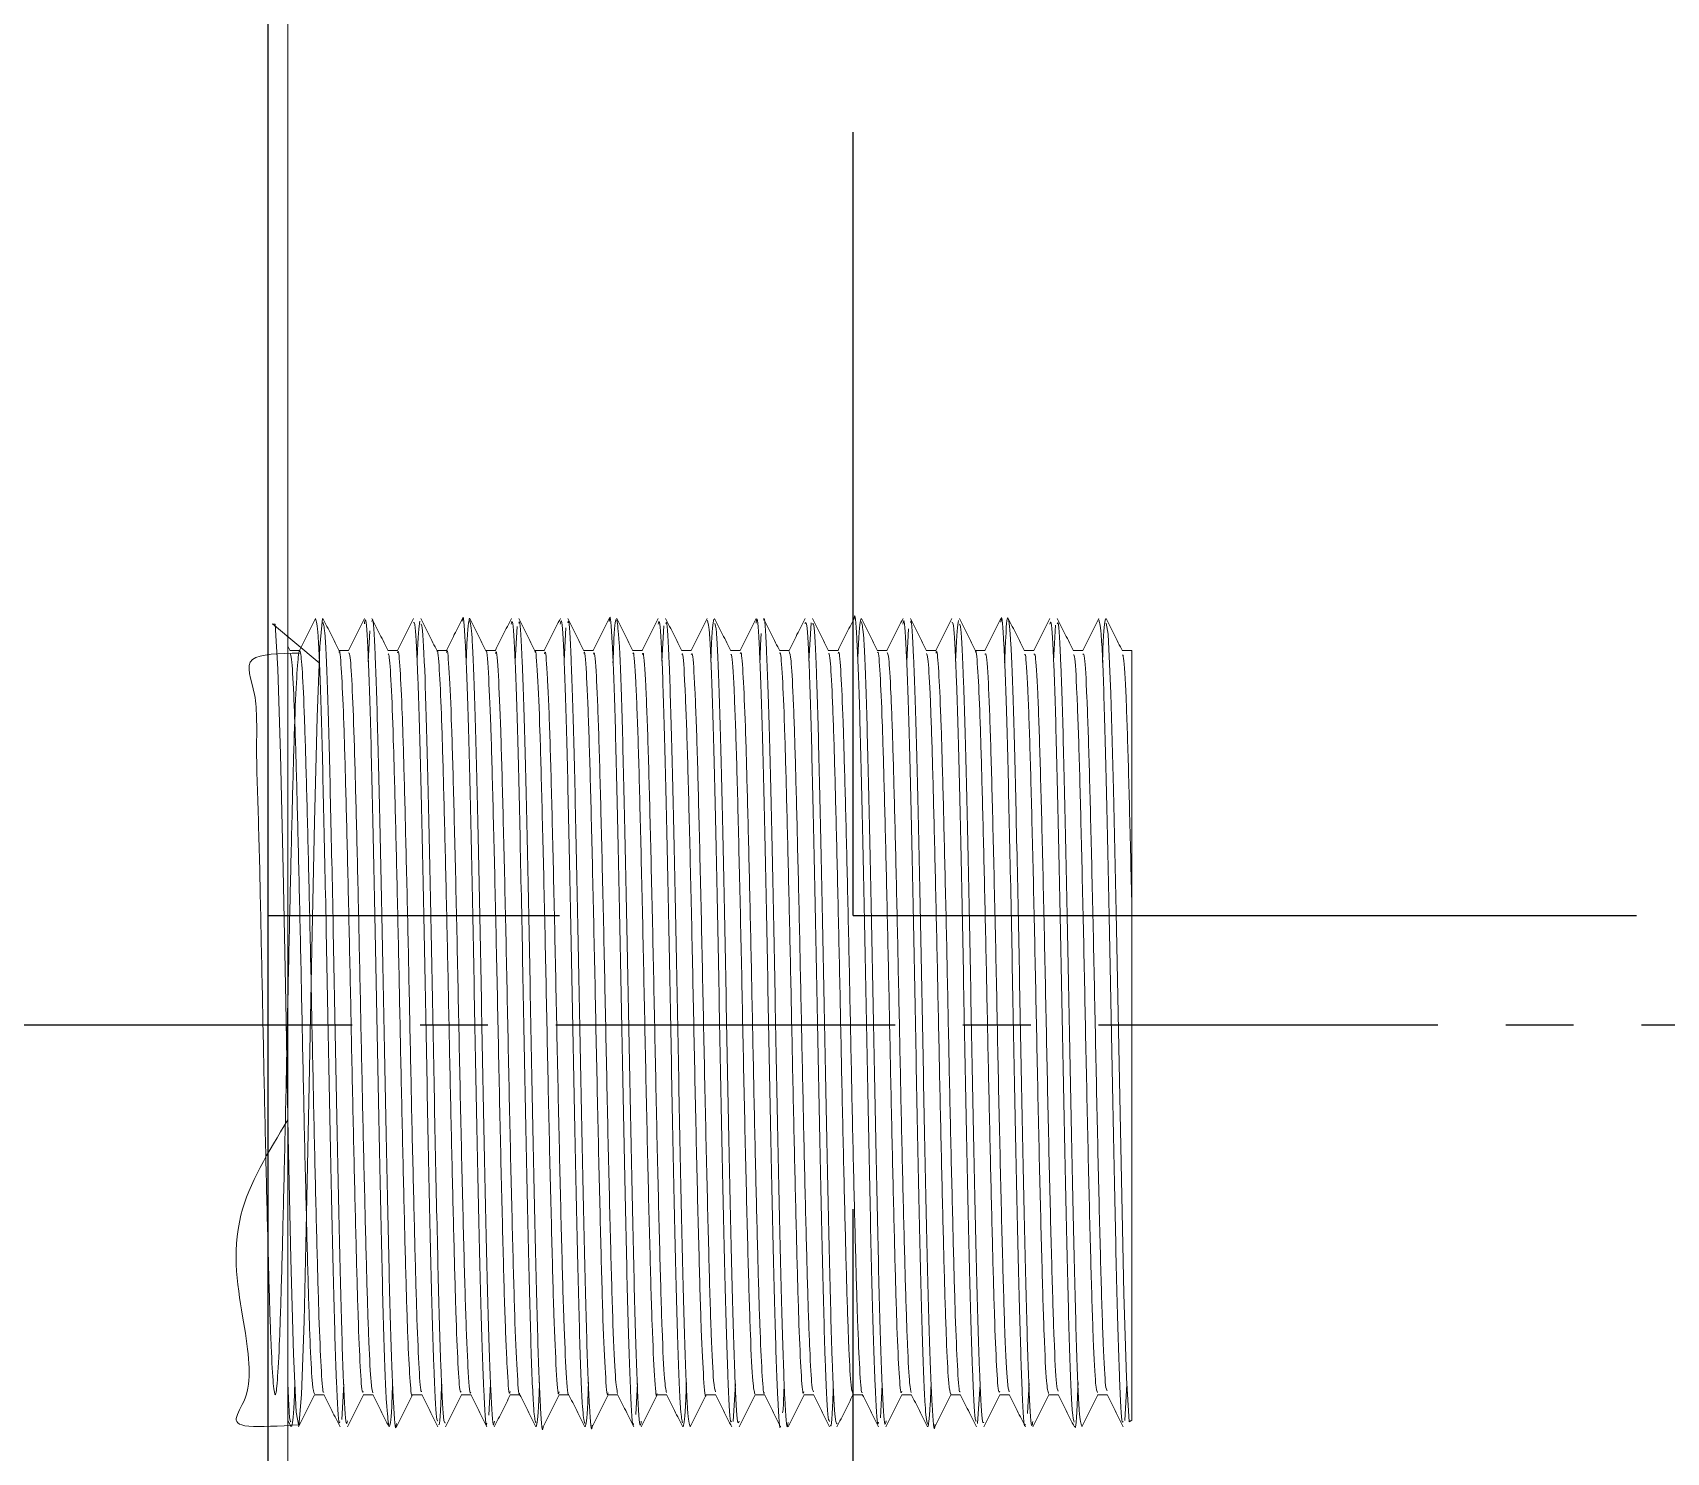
# Model space of a CAD drawing. Extents: x 1944 to 4044, y -46 to 2924.
# Drawn here: x 3686 to 3727.72, y 2323.44 to 2359.68 of the extents above; entities that cross this region are included whole.
import ezdxf

# ---------------------------------------------------------------- set-up
doc = ezdxf.new("R2010")
doc.units = 0
doc.header["$LTSCALE"] = 23.1
doc.linetypes.add('CENTER', pattern=[0.6, 0.375, -0.075, 0.075, -0.075])
doc.layers.get('0').update_dxf_attribs({"linetype": 'CONTINUOUS'})
doc.layers.add('CL', color=1, linetype='CENTER')
doc.layers.add('HT', color=3, linetype='CONTINUOUS')

# ---------------------------------------------------------------- blocks, each defined once
blk = doc.blocks.new('A$C1841107C')
at = {"color": 7, "linetype": 'Continuous', "lineweight": 15}
for p, q in [((338.5, 537.197), (338.5, 536.95)), ((338.5, 537.197), (345.047, 537.197)), ((357.225, 537.071), (358.159, 537.017)), ((357.5, 536.321), (357.5, 536.568)), ((338.5, 535.947), (338.5, 535.7)), ((338.774, 535.198), (337.852, 535.25)), ((357.5, 535.071), (357.5, 535.318)), ((338.5, 534.697), (338.5, 534.45)), ((357.204, 534.57), (357.977, 534.533)), ((357.5, 533.822), (357.5, 534.068)), ((338.5, 533.447), (338.5, 533.2)), ((357.235, 533.324), (358.233, 533.257)), ((357.5, 532.572), (357.5, 532.818)), ((338.5, 532.196), (338.5, 531.95)), ((338.775, 531.449), (337.951, 531.491)), ((357.5, 531.322), (357.5, 531.568)), ((338.5, 530.947), (338.5, 530.7)), ((357.238, 530.819), (358.089, 530.774)), ((357.5, 530.071), (357.5, 530.318)), ((338.5, 529.696), (338.5, 529.45)), ((338.772, 528.945), (337.793, 529.007)), ((357.5, 528.822), (357.5, 529.068)), ((338.5, 528.447), (338.5, 528.2)), ((357.5, 527.571), (357.5, 527.818)), ((338.5, 527.197), (338.5, 526.95)), ((357.224, 527.072), (358.18, 527.014)), ((357.5, 526.322), (357.5, 526.568)), ((338.5, 525.947), (338.5, 525.7)), ((338.77, 525.198), (337.875, 525.248)), ((357.5, 525.072), (357.5, 525.318)), ((338.5, 524.697), (338.5, 524.45)), ((357.212, 524.57), (358.007, 524.531)), ((357.5, 523.822), (357.5, 524.068)), ((338.5, 523.446), (338.5, 523.2)), ((338.766, 522.699), (337.925, 522.743)), ((357.5, 522.572), (357.5, 522.818)), ((338.5, 522.196), (338.5, 521.95)), ((338.767, 521.449), (337.889, 521.497)), ((357.5, 521.322), (357.5, 521.568)), ((338.5, 520.946), (338.5, 520.7)), ((357.217, 520.819), (358.024, 520.779)), ((357.5, 520.072), (357.5, 520.318)), ((338.5, 519.696), (338.5, 519.45)), ((357.5, 518.822), (357.5, 519.068)), ((338.5, 518.446), (338.5, 518.2)), ((338.789, 517.699), (337.996, 517.737)), ((357.5, 517.572), (357.5, 517.818)), ((338.5, 517.197), (338.5, 516.95)), ((357.229, 517.07), (358.128, 517.02)), ((357.5, 516.321), (357.5, 516.568)), ((363.5, 515.647), (5, 515.647)), ((338.508, 515.704), (338.392, 515.647)), ((338.5, 515.946), (338.5, 515.7)), ((358.157, 515.647), (358.319, 515.728))]:
    blk.add_line(p, q, dxfattribs=at)
at = {"color": 7, "linetype": 'Continuous', "lineweight": 15, "flags": 128}
for points in [[(337.803, 536.544), (338.086, 536.592), (339.595, 536.66), (342.052, 536.726), (345.18, 536.794), (348.626, 536.86), (352.001, 536.928), (354.926, 536.995), (357.068, 537.062), (358.188, 537.13), (358.149, 537.197), (358.149, 537.197)], [(338.813, 516.446), (337.823, 515.254), (337.828, 515.319), (338.98, 515.388), (341.15, 515.454), (344.092, 515.521), (347.475, 515.589), (350.917, 515.655), (354.03, 515.723), (356.463, 515.789), (357.941, 515.858), (358.299, 515.924), (357.494, 515.991), (355.619, 516.059), (352.885, 516.125), (349.599, 516.193), (346.133, 516.259), (342.878, 516.327), (340.2, 516.393), (338.402, 516.461), (337.687, 516.529), (337.687, 516.529)]]:
    blk.add_lwpolyline(points, dxfattribs=at)
at = {"color": 7, "linetype": 'Continuous', "lineweight": 15}
for points, knots in [([(338.508, 536.954), (338.37, 536.885), (338.094, 536.747), (337.819, 536.61), (337.681, 536.541)], [0, 0, 0, 0, 0.4999873, 1, 1, 1, 1]), ([(358.178, 536.975), (358.198, 536.967), (358.274, 536.937), (357.196, 536.882), (355.074, 536.817), (352.078, 536.749), (348.642, 536.681), (345.13, 536.616), (341.937, 536.545), (339.452, 536.482), (337.866, 536.413), (337.765, 536.371), (337.716, 536.35)], [0, 0, 0, 0, 0.039064, 0.14648, 0.253902, 0.361319, 0.468739, 0.576157, 0.683575, 0.790996, 0.898412, 1, 1, 1, 1]), ([(338.61, 536.955), (338.617, 536.965), (338.635, 536.995), (339.599, 537.049), (341.337, 537.107), (343.292, 537.156), (344.612, 537.187), (345.047, 537.197)], [0, 0, 0, 0, 0.136871, 0.386652, 0.632209, 0.879072, 1, 1, 1, 1]), ([(358.149, 537.197), (358.065, 537.197), (357.88, 537.197), (356.225, 537.197), (353.697, 537.197), (350.549, 537.197), (347.53, 537.197), (345.762, 537.197), (345.047, 537.197)], [0, 0, 0, 0, 0.152225, 0.336845, 0.520536, 0.701225, 0.879183, 1, 1, 1, 1]), ([(357.492, 536.564), (357.63, 536.633), (357.905, 536.771), (358.181, 536.909), (358.319, 536.978)], [0, 0, 0, 0, 0.499987, 1, 1, 1, 1]), ([(338.807, 536.445), (338.688, 536.45), (337.926, 536.476), (337.8, 536.503), (337.695, 536.525)], [0, 0, 0, 0, 0.155954, 1, 1, 1, 1]), ([(338.588, 535.947), (338.592, 535.96), (338.602, 535.993), (339.594, 536.049), (341.337, 536.107), (343.706, 536.166), (346.447, 536.229), (349.336, 536.285), (352.098, 536.347), (354.503, 536.407), (356.295, 536.464), (357.328, 536.52), (357.377, 536.551), (357.396, 536.564)], [0, 0, 0, 0, 0.066593, 0.164434, 0.260621, 0.357319, 0.455027, 0.550591, 0.648197, 0.745122, 0.841105, 0.938972, 1, 1, 1, 1]), ([(337.681, 536.353), (337.819, 536.284), (338.092, 536.147), (338.365, 536.01), (338.5, 535.943)], [0, 0, 0, 0, 0.5047252, 1, 1, 1, 1]), ([(338.612, 535.705), (338.609, 535.714), (338.6, 535.742), (339.499, 535.794), (341.179, 535.853), (343.513, 535.912), (346.232, 535.974), (349.119, 536.031), (351.9, 536.092), (354.338, 536.153), (356.19, 536.21), (357.329, 536.269), (357.409, 536.305), (357.445, 536.321)], [0, 0, 0, 0, 0.0462293, 0.1440343, 0.2404779, 0.3369393, 0.43474, 0.5303589, 0.627851, 0.7249944, 0.8208281, 0.9187102, 1, 1, 1, 1]), ([(358.319, 535.916), (358.181, 535.985), (357.908, 536.121), (357.635, 536.258), (357.5, 536.325)], [0, 0, 0, 0, 0.504751, 1, 1, 1, 1]), ([(338.508, 535.704), (338.37, 535.635), (338.094, 535.497), (337.819, 535.36), (337.681, 535.291)], [0, 0, 0, 0, 0.499987, 1, 1, 1, 1]), ([(358.202, 535.724), (358.151, 535.708), (358.033, 535.67), (356.503, 535.606), (354.014, 535.543), (350.809, 535.472), (347.296, 535.408), (343.863, 535.339), (340.884, 535.271), (338.76, 535.206), (337.664, 535.146), (337.786, 535.112), (337.83, 535.1)], [0, 0, 0, 0, 0.079629, 0.187052, 0.294479, 0.4019, 0.509328, 0.61675, 0.724175, 0.831599, 0.939022, 1, 1, 1, 1]), ([(337.818, 535.293), (337.797, 535.301), (337.715, 535.33), (338.775, 535.385), (340.877, 535.45), (343.861, 535.518), (347.292, 535.586), (350.806, 535.651), (354.009, 535.722), (356.51, 535.785), (358.123, 535.854), (358.237, 535.897), (358.294, 535.918)], [0, 0, 0, 0, 0.037058, 0.144472, 0.251895, 0.359307, 0.466727, 0.574143, 0.681559, 0.788979, 0.896393, 1, 1, 1, 1]), ([(357.19, 535.823), (357.316, 535.818), (358.07, 535.791), (358.446, 535.763), (358.302, 535.741), (358.298, 535.74)], [0, 0, 0, 0, 0.164336, 0.98067, 1, 1, 1, 1]), ([(357.492, 535.314), (357.63, 535.383), (357.905, 535.521), (358.181, 535.659), (358.319, 535.728)], [0, 0, 0, 0, 0.499987, 1, 1, 1, 1]), ([(338.598, 534.697), (338.59, 534.708), (338.57, 534.74), (339.493, 534.794), (341.181, 534.853), (343.512, 534.912), (346.232, 534.974), (349.119, 535.031), (351.9, 535.092), (354.34, 535.153), (356.185, 535.21), (357.29, 535.267), (357.373, 535.3), (357.407, 535.314)], [0, 0, 0, 0, 0.0592534, 0.1570387, 0.2534628, 0.3499048, 0.4476857, 0.5432853, 0.6407577, 0.7378815, 0.8336959, 0.9315582, 1, 1, 1, 1]), ([(337.681, 535.103), (337.819, 535.034), (338.092, 534.897), (338.365, 534.76), (338.5, 534.693)], [0, 0, 0, 0, 0.504713, 1, 1, 1, 1]), ([(338.608, 534.454), (338.599, 534.462), (338.566, 534.489), (339.403, 534.54), (341.026, 534.599), (343.322, 534.657), (346.017, 534.72), (348.902, 534.776), (351.7, 534.837), (354.172, 534.899), (356.075, 534.955), (357.292, 535.016), (357.412, 535.054), (357.469, 535.071)], [0, 0, 0, 0, 0.0389399, 0.1366697, 0.2333667, 0.3295838, 0.427438, 0.523138, 0.6204786, 0.7178023, 0.8135127, 0.9113708, 1, 1, 1, 1]), ([(358.319, 534.666), (358.181, 534.735), (357.908, 534.871), (357.635, 535.008), (357.5, 535.075)], [0, 0, 0, 0, 0.504703, 1, 1, 1, 1]), ([(358.25, 534.475), (358.266, 534.473), (358.404, 534.448), (357.549, 534.399), (355.691, 534.332), (352.851, 534.266), (349.495, 534.196), (345.96, 534.133), (342.665, 534.062), (339.944, 533.998), (338.233, 533.929), (337.511, 533.88), (337.739, 533.854), (337.776, 533.849)], [0, 0, 0, 0, 0.013287, 0.120654, 0.228025, 0.335394, 0.442762, 0.550134, 0.6575, 0.764873, 0.87224, 0.979611, 1, 1, 1, 1]), ([(338.816, 533.947), (338.585, 533.956), (337.774, 533.988), (337.525, 534.041), (338.156, 534.108), (339.962, 534.177), (342.657, 534.241), (345.958, 534.312), (349.491, 534.375), (352.85, 534.445), (355.682, 534.51), (357.57, 534.578), (358.431, 534.632), (358.232, 534.661), (358.181, 534.669)], [0, 0, 0, 0, 0.03719, 0.130257, 0.223313, 0.316377, 0.409438, 0.502499, 0.595563, 0.688622, 0.781688, 0.874745, 0.967809, 1, 1, 1, 1]), ([(338.507, 534.454), (338.37, 534.385), (338.094, 534.247), (337.819, 534.11), (337.681, 534.041)], [0, 0, 0, 0, 0.499987, 1, 1, 1, 1]), ([(357.492, 534.064), (357.63, 534.133), (357.905, 534.271), (358.181, 534.409), (358.319, 534.478)], [0, 0, 0, 0, 0.499987, 1, 1, 1, 1]), ([(338.603, 533.447), (338.587, 533.457), (338.54, 533.487), (339.396, 533.54), (341.027, 533.599), (343.321, 533.657), (346.017, 533.72), (348.902, 533.776), (351.7, 533.837), (354.173, 533.899), (356.071, 533.955), (357.251, 534.014), (357.37, 534.048), (357.423, 534.064)], [0, 0, 0, 0, 0.051925, 0.149627, 0.246297, 0.342487, 0.440314, 0.535987, 0.6333, 0.730596, 0.826279, 0.92411, 1, 1, 1, 1]), ([(337.681, 533.853), (337.819, 533.784), (338.092, 533.647), (338.365, 533.51), (338.5, 533.443)], [0, 0, 0, 0, 0.504756, 1, 1, 1, 1]), ([(338.542, 533.204), (338.535, 533.206), (338.467, 533.226), (338.979, 533.264), (340.095, 533.319), (341.836, 533.369), (343.995, 533.423), (346.443, 533.478), (349, 533.528), (351.488, 533.583), (353.724, 533.638), (355.565, 533.688), (356.838, 533.742), (357.483, 533.788), (357.434, 533.813), (357.418, 533.822)], [0, 0, 0, 0, 0.0101493, 0.0964602, 0.183379, 0.2683272, 0.3547566, 0.4416154, 0.5265164, 0.6130545, 0.699843, 0.7847165, 0.8713531, 0.9580613, 1, 1, 1, 1]), ([(358.319, 533.416), (358.181, 533.485), (357.908, 533.621), (357.635, 533.758), (357.5, 533.825)], [0, 0, 0, 0, 0.504718, 1, 1, 1, 1]), ([(338.507, 533.204), (338.37, 533.135), (338.094, 532.997), (337.819, 532.86), (337.681, 532.791)], [0, 0, 0, 0, 0.499987, 1, 1, 1, 1]), ([(358.167, 533.225), (358.173, 533.214), (358.192, 533.181), (356.962, 533.122), (354.7, 533.058), (351.623, 532.989), (348.152, 532.922), (344.663, 532.856), (341.542, 532.786), (339.183, 532.723), (337.786, 532.657), (337.78, 532.618), (337.777, 532.6)], [0, 0, 0, 0, 0.053772, 0.161201, 0.268636, 0.376065, 0.483498, 0.590928, 0.698359, 0.805791, 0.91322, 1, 1, 1, 1]), ([(337.828, 532.794), (337.837, 532.806), (337.861, 532.841), (339.192, 532.902), (341.536, 532.965), (344.66, 533.035), (348.148, 533.101), (351.62, 533.168), (354.694, 533.237), (356.973, 533.301), (358.259, 533.365), (358.215, 533.402), (358.196, 533.418)], [0, 0, 0, 0, 0.062855, 0.170285, 0.27772, 0.385148, 0.492586, 0.600012, 0.707446, 0.814878, 0.922308, 1, 1, 1, 1]), ([(357.492, 532.814), (357.63, 532.883), (357.905, 533.021), (358.181, 533.159), (358.319, 533.228)], [0, 0, 0, 0, 0.499987, 1, 1, 1, 1]), ([(338.779, 532.694), (338.739, 532.696), (338.028, 532.719), (337.876, 532.744), (337.733, 532.766)], [0, 0, 0, 0, 0.0567153, 1, 1, 1, 1]), ([(338.565, 532.196), (338.546, 532.201), (338.455, 532.223), (338.969, 532.264), (340.098, 532.319), (341.835, 532.369), (343.995, 532.423), (346.443, 532.478), (349, 532.528), (351.488, 532.583), (353.724, 532.638), (355.567, 532.688), (356.831, 532.742), (357.462, 532.785), (357.427, 532.808), (357.418, 532.814)], [0, 0, 0, 0, 0.023252, 0.109559, 0.196473, 0.281417, 0.367842, 0.454696, 0.539593, 0.626126, 0.71291, 0.797779, 0.884411, 0.971115, 1, 1, 1, 1]), ([(337.681, 532.603), (337.819, 532.534), (338.092, 532.397), (338.365, 532.26), (338.5, 532.193)], [0, 0, 0, 0, 0.504735, 1, 1, 1, 1]), ([(338.58, 531.955), (338.602, 531.966), (338.657, 531.994), (339.509, 532.044), (340.974, 532.097), (342.958, 532.148), (345.294, 532.203), (347.823, 532.256), (350.365, 532.307), (352.738, 532.363), (354.778, 532.415), (356.327, 532.467), (357.323, 532.521), (357.432, 532.555), (357.486, 532.572)], [0, 0, 0, 0, 0.056829, 0.143825, 0.229751, 0.315, 0.402019, 0.487791, 0.573178, 0.660209, 0.745818, 0.831361, 0.918394, 1, 1, 1, 1]), ([(358.319, 532.166), (358.181, 532.235), (357.908, 532.371), (357.635, 532.508), (357.5, 532.575)], [0, 0, 0, 0, 0.504726, 1, 1, 1, 1]), ([(338.507, 531.954), (338.37, 531.885), (338.094, 531.747), (337.819, 531.61), (337.681, 531.541)], [0, 0, 0, 0, 0.499987, 1, 1, 1, 1]), ([(358.252, 531.975), (358.15, 531.955), (357.933, 531.914), (356.213, 531.847), (353.604, 531.783), (350.334, 531.712), (346.808, 531.649), (343.418, 531.579), (340.528, 531.513), (338.548, 531.446), (337.603, 531.39), (337.777, 531.359), (337.83, 531.35)], [0, 0, 0, 0, 0.094516, 0.20192, 0.309325, 0.416727, 0.524135, 0.631534, 0.738942, 0.846344, 0.953748, 1, 1, 1, 1]), ([(337.782, 531.543), (337.761, 531.548), (337.639, 531.574), (338.567, 531.625), (340.52, 531.692), (343.417, 531.758), (346.803, 531.828), (350.334, 531.891), (353.591, 531.962), (356.249, 532.025), (357.859, 532.095), (358.517, 532.142), (358.282, 532.166), (358.259, 532.168)], [0, 0, 0, 0, 0.022343, 0.129726, 0.237119, 0.344502, 0.451889, 0.559276, 0.666661, 0.774052, 0.881435, 0.988828, 1, 1, 1, 1]), ([(357.181, 532.072), (357.378, 532.064), (358.183, 532.034), (358.262, 532.005), (358.321, 531.983)], [0, 0, 0, 0, 0.244997, 1, 1, 1, 1]), ([(357.492, 531.564), (357.63, 531.633), (357.905, 531.771), (358.181, 531.909), (358.319, 531.978)], [0, 0, 0, 0, 0.499987, 1, 1, 1, 1]), ([(338.549, 530.947), (338.572, 530.961), (338.624, 530.992), (339.505, 531.044), (340.975, 531.097), (342.958, 531.148), (345.294, 531.203), (347.823, 531.256), (350.365, 531.307), (352.738, 531.363), (354.779, 531.415), (356.323, 531.467), (357.285, 531.519), (357.393, 531.55), (357.441, 531.564)], [0, 0, 0, 0, 0.069677, 0.15666, 0.242574, 0.327812, 0.414818, 0.500579, 0.585954, 0.672972, 0.75857, 0.844101, 0.931122, 1, 1, 1, 1]), ([(337.681, 531.353), (337.819, 531.284), (338.092, 531.147), (338.365, 531.01), (338.5, 530.943)], [0, 0, 0, 0, 0.504726, 1, 1, 1, 1]), ([(338.56, 530.704), (338.551, 530.708), (338.492, 530.728), (339.045, 530.768), (340.217, 530.823), (341.996, 530.873), (344.184, 530.928), (346.648, 530.983), (349.205, 531.033), (351.68, 531.087), (353.889, 531.142), (355.692, 531.192), (356.913, 531.247), (357.506, 531.291), (357.439, 531.315), (357.42, 531.322)], [0, 0, 0, 0, 0.017032, 0.103505, 0.190335, 0.275222, 0.361799, 0.448556, 0.533423, 0.620095, 0.706767, 0.791634, 0.87839, 0.964968, 1, 1, 1, 1]), ([(358.319, 530.916), (358.181, 530.985), (357.908, 531.121), (357.635, 531.258), (357.5, 531.325)], [0, 0, 0, 0, 0.504726, 1, 1, 1, 1]), ([(358.201, 530.725), (358.223, 530.719), (358.332, 530.692), (357.355, 530.639), (355.343, 530.573), (352.412, 530.506), (349.008, 530.437), (345.482, 530.374), (342.25, 530.302), (339.632, 530.239), (338.087, 530.169), (337.465, 530.125), (337.702, 530.101), (337.713, 530.1)], [0, 0, 0, 0, 0.028044, 0.135439, 0.242842, 0.350238, 0.457638, 0.565037, 0.672434, 0.779836, 0.887231, 0.994634, 1, 1, 1, 1]), ([(338.507, 530.704), (338.37, 530.635), (338.094, 530.497), (337.819, 530.36), (337.681, 530.291)], [0, 0, 0, 0, 0.4999874, 1, 1, 1, 1]), ([(337.77, 530.294), (337.85, 530.312), (338.027, 530.352), (339.673, 530.418), (342.236, 530.481), (345.482, 530.552), (349.004, 530.616), (352.411, 530.685), (355.336, 530.752), (357.372, 530.818), (358.374, 530.876), (358.218, 530.908), (358.167, 530.919)], [0, 0, 0, 0, 0.088746, 0.196159, 0.303574, 0.410985, 0.518403, 0.625812, 0.733231, 0.840641, 0.948054, 1, 1, 1, 1]), ([(357.492, 530.314), (357.63, 530.383), (357.905, 530.521), (358.181, 530.659), (358.319, 530.728)], [0, 0, 0, 0, 0.499987, 1, 1, 1, 1]), ([(338.817, 530.196), (338.645, 530.202), (337.853, 530.231), (337.756, 530.26), (337.681, 530.282)], [0, 0, 0, 0, 0.216956, 1, 1, 1, 1]), ([(338.575, 529.696), (338.555, 529.702), (338.477, 529.726), (339.036, 529.768), (340.219, 529.823), (341.995, 529.873), (344.184, 529.928), (346.648, 529.983), (349.205, 530.033), (351.68, 530.087), (353.888, 530.142), (355.694, 530.192), (356.905, 530.247), (357.489, 530.288), (357.439, 530.309), (357.429, 530.314)], [0, 0, 0, 0, 0.0301134, 0.1165834, 0.2034113, 0.2882949, 0.3748696, 0.4616231, 0.5464871, 0.6331563, 0.7198254, 0.8046894, 0.891443, 0.9780176, 1, 1, 1, 1]), ([(337.681, 530.103), (337.819, 530.034), (338.092, 529.897), (338.365, 529.76), (338.5, 529.693)], [0, 0, 0, 0, 0.504719, 1, 1, 1, 1]), ([(338.57, 529.455), (338.606, 529.467), (338.691, 529.497), (339.605, 529.548), (341.117, 529.601), (343.135, 529.652), (345.492, 529.708), (348.029, 529.76), (350.564, 529.812), (352.916, 529.867), (354.923, 529.919), (356.426, 529.971), (357.354, 530.024), (357.429, 530.057), (357.464, 530.071)], [0, 0, 0, 0, 0.063821, 0.150841, 0.236545, 0.321987, 0.409016, 0.494554, 0.580159, 0.667186, 0.752568, 0.838336, 0.92535, 1, 1, 1, 1]), ([(358.319, 529.666), (358.181, 529.735), (357.908, 529.871), (357.635, 530.008), (357.5, 530.075)], [0, 0, 0, 0, 0.5047418, 1, 1, 1, 1]), ([(338.508, 529.454), (338.37, 529.385), (338.094, 529.247), (337.819, 529.11), (337.681, 529.041)], [0, 0, 0, 0, 0.499987, 1, 1, 1, 1]), ([(358.178, 529.474), (358.157, 529.461), (358.103, 529.425), (356.707, 529.363), (354.313, 529.3), (351.16, 529.229), (347.662, 529.164), (344.202, 529.096), (341.16, 529.028), (338.933, 528.964), (337.714, 528.901), (337.786, 528.864), (337.815, 528.85)], [0, 0, 0, 0, 0.068574, 0.176004, 0.283438, 0.390866, 0.498301, 0.60573, 0.713163, 0.820594, 0.928024, 1, 1, 1, 1]), ([(337.831, 529.043), (337.818, 529.053), (337.775, 529.084), (338.945, 529.143), (341.154, 529.206), (344.2, 529.275), (347.658, 529.343), (351.157, 529.408), (354.307, 529.478), (356.715, 529.541), (358.183, 529.609), (358.225, 529.649), (358.244, 529.668)], [0, 0, 0, 0, 0.04808, 0.155505, 0.262938, 0.370361, 0.477794, 0.585219, 0.692646, 0.800076, 0.907501, 1, 1, 1, 1]), ([(357.208, 529.573), (357.278, 529.571), (358.003, 529.546), (358.383, 529.52), (358.28, 529.497), (358.278, 529.497)], [0, 0, 0, 0, 0.095963, 0.981089, 1, 1, 1, 1]), ([(357.492, 529.064), (357.63, 529.133), (357.905, 529.271), (358.181, 529.409), (358.319, 529.478)], [0, 0, 0, 0, 0.4999874, 1, 1, 1, 1]), ([(338.53, 528.447), (338.57, 528.462), (338.654, 528.495), (339.602, 528.548), (341.118, 528.601), (343.134, 528.652), (345.492, 528.708), (348.029, 528.76), (350.564, 528.812), (352.916, 528.867), (354.924, 528.919), (356.422, 528.971), (357.319, 529.022), (357.395, 529.051), (357.427, 529.064)], [0, 0, 0, 0, 0.0766344, 0.1636515, 0.2493532, 0.3347926, 0.4218181, 0.5073536, 0.5929563, 0.6799797, 0.765359, 0.8511246, 0.9381356, 1, 1, 1, 1]), ([(337.681, 528.853), (337.819, 528.784), (338.092, 528.647), (338.365, 528.51), (338.5, 528.443)], [0, 0, 0, 0, 0.504699, 1, 1, 1, 1]), ([(338.574, 528.204), (338.564, 528.209), (338.519, 528.231), (339.115, 528.273), (340.341, 528.328), (342.158, 528.378), (344.374, 528.432), (346.853, 528.487), (349.41, 528.537), (351.87, 528.592), (354.05, 528.646), (355.816, 528.696), (356.983, 528.751), (357.529, 528.793), (357.447, 528.816), (357.427, 528.822)], [0, 0, 0, 0, 0.02399, 0.1106, 0.197318, 0.282176, 0.368877, 0.455506, 0.540372, 0.627153, 0.713684, 0.798578, 0.885429, 0.971851, 1, 1, 1, 1]), ([(358.319, 528.416), (358.181, 528.485), (357.908, 528.621), (357.635, 528.758), (357.5, 528.825)], [0, 0, 0, 0, 0.504757, 1, 1, 1, 1]), ([(337.724, 527.793), (337.714, 527.795), (337.569, 527.818), (338.383, 527.865), (340.179, 527.933), (342.982, 527.998), (346.317, 528.069), (349.853, 528.132), (353.171, 528.203), (355.931, 528.267), (357.703, 528.335), (358.47, 528.386), (358.249, 528.413), (358.206, 528.419)], [0, 0, 0, 0, 0.007559, 0.114922, 0.222294, 0.329659, 0.437026, 0.544396, 0.651761, 0.759134, 0.866496, 0.973868, 1, 1, 1, 1]), ([(358.302, 528.225), (358.305, 528.225), (358.456, 528.202), (357.676, 528.156), (355.941, 528.088), (353.172, 528.024), (349.857, 527.953), (346.321, 527.89), (342.983, 527.819), (340.188, 527.755), (338.359, 527.686), (337.548, 527.634), (337.759, 527.606), (337.807, 527.599)], [0, 0, 0, 0, 0.002111, 0.109487, 0.216867, 0.324245, 0.431622, 0.539004, 0.646379, 0.753762, 0.861138, 0.968518, 1, 1, 1, 1]), ([(338.507, 528.204), (338.37, 528.135), (338.094, 527.997), (337.819, 527.86), (337.681, 527.791)], [0, 0, 0, 0, 0.4999874, 1, 1, 1, 1]), ([(357.188, 528.321), (357.478, 528.31), (357.883, 528.296), (357.94, 528.282), (357.957, 528.278)], [0, 0, 0, 0, 0.713339, 1, 1, 1, 1]), ([(357.492, 527.814), (357.63, 527.883), (357.905, 528.021), (358.181, 528.159), (358.319, 528.228)], [0, 0, 0, 0, 0.499987, 1, 1, 1, 1]), ([(338.805, 527.698), (338.47, 527.709), (338.13, 527.721), (338.07, 527.732), (338.069, 527.732)], [0, 0, 0, 0, 0.983836, 1, 1, 1, 1]), ([(338.581, 527.197), (338.562, 527.204), (338.5, 527.228), (339.108, 527.273), (340.343, 527.328), (342.157, 527.378), (344.374, 527.432), (346.853, 527.487), (349.41, 527.537), (351.87, 527.592), (354.05, 527.646), (355.818, 527.696), (356.974, 527.751), (357.514, 527.791), (357.453, 527.811), (357.444, 527.814)], [0, 0, 0, 0, 0.0370045, 0.1236242, 0.2103512, 0.2952187, 0.3819288, 0.4685674, 0.5534428, 0.6402333, 0.7267732, 0.8116761, 0.8985369, 0.9849683, 1, 1, 1, 1]), ([(337.681, 527.603), (337.819, 527.534), (338.092, 527.397), (338.365, 527.26), (338.5, 527.193)], [0, 0, 0, 0, 0.504743, 1, 1, 1, 1]), ([(338.607, 526.954), (338.598, 526.962), (338.563, 526.989), (339.394, 527.039), (341.01, 527.099), (343.302, 527.156), (345.995, 527.219), (348.879, 527.276), (351.68, 527.337), (354.154, 527.398), (356.063, 527.455), (357.288, 527.516), (357.413, 527.554), (357.472, 527.571)], [0, 0, 0, 0, 0.038185, 0.135908, 0.232631, 0.328827, 0.426686, 0.522398, 0.619724, 0.717066, 0.812768, 0.910624, 1, 1, 1, 1]), ([(358.319, 527.166), (358.181, 527.235), (357.908, 527.371), (357.635, 527.508), (357.5, 527.575)], [0, 0, 0, 0, 0.504711, 1, 1, 1, 1]), ([(338.507, 526.954), (338.37, 526.885), (338.094, 526.747), (337.819, 526.61), (337.681, 526.541)], [0, 0, 0, 0, 0.499987, 1, 1, 1, 1]), ([(358.173, 526.975), (358.191, 526.966), (358.254, 526.936), (357.139, 526.879), (354.981, 526.815), (351.964, 526.746), (348.519, 526.678), (345.012, 526.614), (341.836, 526.543), (339.382, 526.48), (337.845, 526.411), (337.769, 526.37), (337.733, 526.35)], [0, 0, 0, 0, 0.042779, 0.150199, 0.257626, 0.365047, 0.472472, 0.579894, 0.687317, 0.794743, 0.902163, 1, 1, 1, 1]), ([(337.812, 526.544), (337.846, 526.559), (337.93, 526.595), (339.39, 526.659), (341.83, 526.722), (345.009, 526.793), (348.515, 526.857), (351.962, 526.925), (354.974, 526.994), (357.151, 527.058), (358.311, 527.12), (358.213, 527.155), (358.176, 527.168)], [0, 0, 0, 0, 0.073911, 0.181338, 0.288769, 0.396194, 0.503628, 0.611051, 0.718483, 0.82591, 0.933337, 1, 1, 1, 1]), ([(357.492, 526.564), (357.63, 526.633), (357.905, 526.771), (358.181, 526.909), (358.319, 526.978)], [0, 0, 0, 0, 0.499987, 1, 1, 1, 1]), ([(338.802, 526.445), (338.702, 526.449), (337.951, 526.474), (337.818, 526.501), (337.702, 526.523)], [0, 0, 0, 0, 0.133012, 1, 1, 1, 1]), ([(338.603, 525.947), (338.586, 525.957), (338.537, 525.986), (339.387, 526.039), (341.012, 526.099), (343.302, 526.156), (345.995, 526.219), (348.879, 526.276), (351.679, 526.337), (354.155, 526.398), (356.059, 526.455), (357.247, 526.513), (357.37, 526.548), (357.424, 526.564)], [0, 0, 0, 0, 0.051183, 0.1488795, 0.2455771, 0.3417477, 0.4395817, 0.5352685, 0.6325681, 0.7298847, 0.825561, 0.9233911, 1, 1, 1, 1]), ([(337.681, 526.353), (337.819, 526.284), (338.092, 526.147), (338.365, 526.01), (338.5, 525.943)], [0, 0, 0, 0, 0.504726, 1, 1, 1, 1]), ([(338.599, 525.704), (338.585, 525.711), (338.531, 525.736), (339.304, 525.784), (340.86, 525.844), (343.114, 525.902), (345.782, 525.965), (348.661, 526.022), (351.48, 526.082), (353.976, 526.144), (355.97, 526.2), (357.144, 526.263), (357.64, 526.302), (357.499, 526.322), (357.499, 526.322)], [0, 0, 0, 0, 0.030849, 0.128478, 0.225437, 0.321441, 0.419336, 0.515182, 0.612338, 0.709842, 0.805474, 0.903287, 0.999761, 1, 1, 1, 1]), ([(358.319, 525.916), (358.181, 525.985), (357.908, 526.121), (357.635, 526.258), (357.5, 526.325)], [0, 0, 0, 0, 0.504723, 1, 1, 1, 1]), ([(338.507, 525.704), (338.37, 525.635), (338.094, 525.497), (337.819, 525.36), (337.681, 525.291)], [0, 0, 0, 0, 0.499987, 1, 1, 1, 1]), ([(358.212, 525.724), (358.15, 525.707), (358.008, 525.669), (356.431, 525.603), (353.912, 525.54), (350.689, 525.469), (347.172, 525.405), (343.75, 525.336), (340.793, 525.269), (338.705, 525.204), (337.648, 525.144), (337.784, 525.111), (337.832, 525.1)], [0, 0, 0, 0, 0.083374, 0.190793, 0.298215, 0.405632, 0.513055, 0.620472, 0.727893, 0.835312, 0.942731, 1, 1, 1, 1]), ([(337.811, 525.293), (337.789, 525.3), (337.695, 525.328), (338.72, 525.383), (340.786, 525.448), (343.748, 525.515), (347.168, 525.584), (350.687, 525.648), (353.906, 525.719), (356.438, 525.782), (358.101, 525.853), (358.243, 525.896), (358.313, 525.918)], [0, 0, 0, 0, 0.033376, 0.140784, 0.248201, 0.355608, 0.463023, 0.570434, 0.677844, 0.78526, 0.892668, 1, 1, 1, 1]), ([(357.186, 525.822), (357.333, 525.817), (358.112, 525.789), (358.223, 525.762), (358.314, 525.739)], [0, 0, 0, 0, 0.188666, 1, 1, 1, 1]), ([(357.492, 525.314), (357.63, 525.383), (357.905, 525.521), (358.181, 525.659), (358.319, 525.728)], [0, 0, 0, 0, 0.499987, 1, 1, 1, 1]), ([(338.603, 524.697), (338.581, 524.705), (338.508, 524.733), (339.296, 524.784), (340.862, 524.844), (343.113, 524.902), (345.782, 524.965), (348.662, 525.022), (351.477, 525.082), (353.985, 525.144), (355.939, 525.2), (357.206, 525.26), (357.37, 525.297), (357.445, 525.314)], [0, 0, 0, 0, 0.043875, 0.141462, 0.23838, 0.334343, 0.432196, 0.528002, 0.625116, 0.722579, 0.81817, 0.915941, 1, 1, 1, 1]), ([(337.681, 525.103), (337.819, 525.034), (338.092, 524.897), (338.365, 524.76), (338.5, 524.693)], [0, 0, 0, 0, 0.5047232, 1, 1, 1, 1]), ([(338.585, 524.454), (338.571, 524.459), (338.5, 524.483), (339.218, 524.53), (340.714, 524.59), (342.928, 524.647), (345.57, 524.71), (348.443, 524.767), (351.275, 524.827), (353.804, 524.889), (355.842, 524.946), (357.086, 525.008), (357.618, 525.049), (357.48, 525.07), (357.47, 525.072)], [0, 0, 0, 0, 0.023542, 0.121051, 0.218222, 0.314072, 0.411975, 0.507994, 0.604955, 0.702597, 0.798196, 0.895941, 0.992674, 1, 1, 1, 1]), ([(358.319, 524.666), (358.181, 524.735), (357.908, 524.871), (357.635, 525.008), (357.5, 525.075)], [0, 0, 0, 0, 0.504726, 1, 1, 1, 1]), ([(358.236, 524.475), (358.254, 524.472), (358.386, 524.446), (357.502, 524.396), (355.605, 524.329), (352.741, 524.264), (349.372, 524.194), (345.839, 524.131), (342.559, 524.059), (339.863, 523.996), (338.194, 523.926), (337.499, 523.879), (337.731, 523.853), (337.762, 523.85)], [0, 0, 0, 0, 0.017011, 0.12439, 0.231773, 0.339153, 0.446534, 0.553917, 0.661296, 0.768681, 0.87606, 0.983443, 1, 1, 1, 1]), ([(338.507, 524.454), (338.37, 524.385), (338.094, 524.247), (337.819, 524.11), (337.681, 524.041)], [0, 0, 0, 0, 0.499987, 1, 1, 1, 1]), ([(337.723, 524.043), (337.847, 524.064), (338.104, 524.107), (339.896, 524.175), (342.547, 524.238), (345.838, 524.309), (349.368, 524.373), (352.74, 524.443), (355.596, 524.508), (357.522, 524.575), (358.417, 524.63), (358.228, 524.66), (358.176, 524.669)], [0, 0, 0, 0, 0.09993, 0.207326, 0.31472, 0.422113, 0.529511, 0.636901, 0.744301, 0.85169, 0.959087, 1, 1, 1, 1]), ([(357.492, 524.064), (357.63, 524.133), (357.905, 524.271), (358.181, 524.409), (358.319, 524.478)], [0, 0, 0, 0, 0.499987, 1, 1, 1, 1]), ([(338.818, 523.947), (338.598, 523.955), (337.783, 523.987), (337.723, 524.017), (337.68, 524.039)], [0, 0, 0, 0, 0.269401, 1, 1, 1, 1]), ([(338.598, 523.446), (338.573, 523.454), (338.481, 523.48), (339.21, 523.53), (340.716, 523.59), (342.927, 523.647), (345.57, 523.71), (348.443, 523.767), (351.273, 523.827), (353.811, 523.889), (355.816, 523.946), (357.163, 524.007), (357.371, 524.045), (357.471, 524.064)], [0, 0, 0, 0, 0.036591, 0.134042, 0.231156, 0.326949, 0.424795, 0.520757, 0.617661, 0.715244, 0.810788, 0.908474, 1, 1, 1, 1]), ([(337.681, 523.853), (337.819, 523.784), (338.092, 523.647), (338.365, 523.51), (338.5, 523.443)], [0, 0, 0, 0, 0.504707, 1, 1, 1, 1]), ([(338.566, 523.204), (338.554, 523.208), (338.47, 523.23), (339.139, 523.275), (340.57, 523.336), (342.744, 523.393), (345.36, 523.455), (348.225, 523.513), (351.07, 523.573), (353.629, 523.635), (355.711, 523.691), (357.022, 523.753), (357.595, 523.796), (357.463, 523.819), (357.446, 523.822)], [0, 0, 0, 0, 0.016237, 0.113601, 0.21096, 0.306696, 0.404582, 0.500813, 0.597555, 0.695308, 0.790917, 0.888567, 0.985537, 1, 1, 1, 1]), ([(358.319, 523.416), (358.181, 523.485), (357.908, 523.621), (357.635, 523.758), (357.5, 523.825)], [0, 0, 0, 0, 0.5047322, 1, 1, 1, 1]), ([(338.508, 523.204), (338.37, 523.135), (338.094, 522.997), (337.819, 522.86), (337.681, 522.791)], [0, 0, 0, 0, 0.4999874, 1, 1, 1, 1]), ([(358.237, 523.225), (358.15, 523.206), (357.958, 523.165), (356.285, 523.099), (353.705, 523.036), (350.451, 522.964), (346.927, 522.901), (343.526, 522.831), (340.614, 522.765), (338.598, 522.699), (337.617, 522.641), (337.78, 522.61), (337.832, 522.6)], [0, 0, 0, 0, 0.090822, 0.198232, 0.305644, 0.413053, 0.520467, 0.627875, 0.735288, 0.842697, 0.950107, 1, 1, 1, 1]), ([(337.793, 522.793), (337.771, 522.798), (337.657, 522.825), (338.615, 522.878), (340.606, 522.944), (343.525, 523.01), (346.922, 523.08), (350.45, 523.143), (353.691, 523.215), (356.324, 523.278), (357.894, 523.348), (358.528, 523.393), (358.291, 523.417), (358.276, 523.418)], [0, 0, 0, 0, 0.025937, 0.133327, 0.240728, 0.348117, 0.455513, 0.562908, 0.670301, 0.7777, 0.88509, 0.992491, 1, 1, 1, 1]), ([(357.182, 523.322), (357.363, 523.315), (358.16, 523.286), (358.25, 523.257), (358.32, 523.235)], [0, 0, 0, 0, 0.227483, 1, 1, 1, 1]), ([(357.492, 522.814), (357.63, 522.883), (357.905, 523.021), (358.181, 523.159), (358.319, 523.228)], [0, 0, 0, 0, 0.499987, 1, 1, 1, 1]), ([(338.588, 522.196), (338.563, 522.202), (338.455, 522.228), (339.129, 522.275), (340.573, 522.336), (342.743, 522.393), (345.36, 522.455), (348.225, 522.513), (351.07, 522.573), (353.628, 522.635), (355.714, 522.691), (357.008, 522.753), (357.589, 522.794), (357.488, 522.814), (357.486, 522.814)], [0, 0, 0, 0, 0.029361, 0.126737, 0.224107, 0.319854, 0.417752, 0.513994, 0.610748, 0.708513, 0.804132, 0.901794, 0.998776, 1, 1, 1, 1]), ([(337.681, 522.603), (337.819, 522.534), (338.092, 522.397), (338.365, 522.26), (338.5, 522.193)], [0, 0, 0, 0, 0.504751, 1, 1, 1, 1]), ([(338.543, 521.954), (338.535, 521.956), (338.441, 521.977), (339.065, 522.02), (340.431, 522.082), (342.562, 522.138), (345.151, 522.201), (348.007, 522.259), (350.862, 522.318), (353.45, 522.381), (355.575, 522.437), (356.952, 522.499), (357.571, 522.544), (357.449, 522.567), (357.427, 522.572)], [0, 0, 0, 0, 0.008954, 0.106148, 0.203668, 0.299328, 0.39717, 0.493651, 0.590149, 0.687987, 0.783643, 0.881172, 0.978353, 1, 1, 1, 1]), ([(358.319, 522.166), (358.181, 522.235), (357.908, 522.371), (357.635, 522.508), (357.5, 522.575)], [0, 0, 0, 0, 0.50475, 1, 1, 1, 1]), ([(338.508, 521.954), (338.37, 521.885), (338.094, 521.747), (337.819, 521.61), (337.681, 521.541)], [0, 0, 0, 0, 0.499987, 1, 1, 1, 1]), ([(358.219, 521.974), (358.15, 521.957), (357.994, 521.918), (356.39, 521.852), (353.853, 521.789), (350.622, 521.718), (347.102, 521.654), (343.686, 521.585), (340.741, 521.518), (338.674, 521.452), (337.639, 521.394), (337.783, 521.361), (337.832, 521.35)], [0, 0, 0, 0, 0.085487, 0.192904, 0.300324, 0.40774, 0.515162, 0.622578, 0.729998, 0.837415, 0.944832, 1, 1, 1, 1]), ([(337.807, 521.543), (337.784, 521.549), (337.684, 521.578), (338.689, 521.631), (340.734, 521.697), (343.684, 521.764), (347.098, 521.833), (350.622, 521.897), (353.838, 521.968), (356.433, 522.031), (357.941, 522.101), (358.544, 522.145), (358.307, 522.168), (358.302, 522.168)], [0, 0, 0, 0, 0.031224, 0.138627, 0.246039, 0.353441, 0.46085, 0.568256, 0.675661, 0.783071, 0.890474, 0.997887, 1, 1, 1, 1]), ([(357.185, 522.072), (357.342, 522.067), (358.126, 522.038), (358.231, 522.01), (358.316, 521.988)], [0, 0, 0, 0, 0.200129, 1, 1, 1, 1]), ([(357.492, 521.564), (357.63, 521.633), (357.905, 521.771), (358.181, 521.909), (358.319, 521.978)], [0, 0, 0, 0, 0.4999874, 1, 1, 1, 1]), ([(338.574, 520.946), (338.551, 520.951), (338.43, 520.975), (339.053, 521.02), (340.434, 521.082), (342.562, 521.138), (345.151, 521.201), (348.007, 521.259), (350.863, 521.318), (353.449, 521.381), (355.578, 521.437), (356.94, 521.498), (357.561, 521.541), (357.466, 521.562), (357.458, 521.564)], [0, 0, 0, 0, 0.022135, 0.119327, 0.216845, 0.312503, 0.410343, 0.506822, 0.603319, 0.701155, 0.796808, 0.894336, 0.991515, 1, 1, 1, 1]), ([(337.681, 521.353), (337.819, 521.284), (338.092, 521.147), (338.365, 521.01), (338.5, 520.943)], [0, 0, 0, 0, 0.504729, 1, 1, 1, 1]), ([(338.515, 520.704), (338.514, 520.705), (338.413, 520.725), (338.996, 520.765), (340.294, 520.827), (342.384, 520.883), (344.944, 520.946), (347.789, 521.005), (350.654, 521.063), (353.269, 521.126), (355.436, 521.183), (356.876, 521.244), (357.547, 521.291), (357.437, 521.316), (357.412, 521.322)], [0, 0, 0, 0, 0.00178, 0.098769, 0.196416, 0.292031, 0.389795, 0.486526, 0.582777, 0.680666, 0.776399, 0.873774, 0.971132, 1, 1, 1, 1]), ([(358.319, 520.916), (358.181, 520.985), (357.908, 521.121), (357.635, 521.258), (357.5, 521.325)], [0, 0, 0, 0, 0.504702, 1, 1, 1, 1]), ([(358.228, 520.725), (358.248, 520.721), (358.376, 520.696), (357.475, 520.645), (355.555, 520.578), (352.679, 520.513), (349.303, 520.442), (345.77, 520.379), (342.5, 520.308), (339.818, 520.245), (338.172, 520.175), (337.492, 520.128), (337.726, 520.103), (337.754, 520.1)], [0, 0, 0, 0, 0.019116, 0.126496, 0.233881, 0.341261, 0.448643, 0.556028, 0.663408, 0.770794, 0.878173, 0.985558, 1, 1, 1, 1]), ([(338.507, 520.704), (338.37, 520.635), (338.094, 520.497), (337.819, 520.36), (337.681, 520.291)], [0, 0, 0, 0, 0.499987, 1, 1, 1, 1]), ([(337.733, 520.293), (337.848, 520.314), (338.089, 520.356), (339.853, 520.424), (342.487, 520.487), (345.77, 520.558), (349.298, 520.621), (352.677, 520.691), (355.547, 520.757), (357.495, 520.824), (358.409, 520.879), (358.226, 520.91), (358.173, 520.919)], [0, 0, 0, 0, 0.097806, 0.205207, 0.312607, 0.420004, 0.527408, 0.634803, 0.742208, 0.849602, 0.957004, 1, 1, 1, 1]), ([(357.492, 520.314), (357.63, 520.383), (357.905, 520.521), (358.181, 520.659), (358.319, 520.728)], [0, 0, 0, 0, 0.4999874, 1, 1, 1, 1]), ([(338.818, 520.197), (338.607, 520.205), (337.796, 520.236), (337.729, 520.265), (337.679, 520.287)], [0, 0, 0, 0, 0.259929, 1, 1, 1, 1]), ([(338.555, 519.696), (338.537, 519.699), (338.406, 519.722), (338.983, 519.765), (340.298, 519.827), (342.383, 519.883), (344.944, 519.946), (347.789, 520.005), (350.654, 520.063), (353.268, 520.126), (355.439, 520.183), (356.866, 520.244), (357.532, 520.288), (357.446, 520.311), (357.434, 520.314)], [0, 0, 0, 0, 0.014949, 0.111932, 0.209572, 0.30518, 0.402938, 0.499663, 0.595907, 0.693789, 0.789516, 0.886884, 0.984236, 1, 1, 1, 1]), ([(337.681, 520.103), (337.819, 520.034), (338.092, 519.897), (338.365, 519.76), (338.5, 519.693)], [0, 0, 0, 0, 0.504725, 1, 1, 1, 1]), ([(338.527, 519.454), (338.523, 519.455), (338.45, 519.474), (338.936, 519.511), (340.01, 519.566), (341.724, 519.616), (343.861, 519.67), (346.298, 519.725), (348.853, 519.776), (351.35, 519.83), (353.605, 519.885), (355.473, 519.935), (356.782, 519.989), (357.465, 520.036), (357.431, 520.062), (357.419, 520.072)], [0, 0, 0, 0, 0.0052386, 0.0914228, 0.1783928, 0.2634093, 0.3497218, 0.4366421, 0.5215918, 0.6080229, 0.6948832, 0.7797858, 0.8663254, 0.9531155, 1, 1, 1, 1]), ([(358.319, 519.666), (358.181, 519.735), (357.908, 519.871), (357.635, 520.008), (357.5, 520.075)], [0, 0, 0, 0, 0.504717, 1, 1, 1, 1]), ([(338.507, 519.454), (338.37, 519.385), (338.094, 519.247), (337.819, 519.11), (337.681, 519.041)], [0, 0, 0, 0, 0.499987, 1, 1, 1, 1]), ([(358.169, 519.475), (358.166, 519.463), (358.157, 519.429), (356.863, 519.368), (354.548, 519.305), (351.44, 519.235), (347.958, 519.169), (344.48, 519.103), (341.389, 519.033), (339.081, 518.969), (337.757, 518.904), (337.783, 518.866), (337.795, 518.85)], [0, 0, 0, 0, 0.059638, 0.167068, 0.274504, 0.381932, 0.489368, 0.596798, 0.70423, 0.811663, 0.919093, 1, 1, 1, 1]), ([(337.832, 519.044), (337.831, 519.055), (337.827, 519.088), (339.092, 519.148), (341.383, 519.212), (344.477, 519.281), (347.954, 519.348), (351.438, 519.414), (354.543, 519.484), (356.873, 519.547), (358.23, 519.613), (358.218, 519.651), (358.212, 519.668)], [0, 0, 0, 0, 0.05702, 0.164449, 0.271885, 0.379312, 0.486749, 0.594177, 0.701608, 0.80904, 0.916469, 1, 1, 1, 1]), ([(357.228, 519.574), (357.25, 519.573), (357.946, 519.55), (358.321, 519.526), (358.255, 519.503), (358.254, 519.503)], [0, 0, 0, 0, 0.031487, 0.993445, 1, 1, 1, 1]), ([(357.492, 519.064), (357.63, 519.133), (357.905, 519.271), (358.181, 519.409), (358.319, 519.478)], [0, 0, 0, 0, 0.4999874, 1, 1, 1, 1]), ([(338.764, 518.944), (338.757, 518.944), (338.07, 518.967), (337.911, 518.99), (337.754, 519.013)], [0, 0, 0, 0, 0.010289, 1, 1, 1, 1]), ([(338.556, 518.446), (338.538, 518.45), (338.441, 518.471), (338.925, 518.511), (340.013, 518.566), (341.723, 518.616), (343.861, 518.67), (346.298, 518.725), (348.853, 518.776), (351.35, 518.83), (353.605, 518.885), (355.474, 518.935), (356.776, 518.989), (357.442, 519.033), (357.42, 519.057), (357.413, 519.064)], [0, 0, 0, 0, 0.01837, 0.104542, 0.1915, 0.276505, 0.362806, 0.449715, 0.534653, 0.621072, 0.707921, 0.792812, 0.87934, 0.966118, 1, 1, 1, 1]), ([(337.681, 518.853), (337.819, 518.784), (338.092, 518.647), (338.365, 518.51), (338.5, 518.443)], [0, 0, 0, 0, 0.504714, 1, 1, 1, 1]), ([(338.586, 518.205), (338.599, 518.215), (338.635, 518.242), (339.443, 518.291), (340.873, 518.344), (342.834, 518.395), (345.152, 518.45), (347.676, 518.503), (350.221, 518.554), (352.611, 518.61), (354.667, 518.662), (356.275, 518.713), (357.214, 518.769), (357.608, 518.804), (357.497, 518.821), (357.496, 518.822)], [0, 0, 0, 0, 0.0518234, 0.1387916, 0.2248676, 0.3100054, 0.3970067, 0.4829388, 0.5681942, 0.6552183, 0.7409969, 0.8263891, 0.9134256, 0.9990413, 1, 1, 1, 1]), ([(358.319, 518.416), (358.181, 518.485), (357.908, 518.621), (357.635, 518.758), (357.5, 518.825)], [0, 0, 0, 0, 0.504725, 1, 1, 1, 1]), ([(337.762, 517.793), (337.744, 517.796), (337.611, 517.822), (338.491, 517.871), (340.383, 517.938), (343.244, 518.004), (346.61, 518.074), (350.144, 518.137), (353.426, 518.208), (356.125, 518.272), (357.801, 518.341), (358.499, 518.389), (358.267, 518.415), (358.236, 518.419)], [0, 0, 0, 0, 0.016491, 0.123866, 0.231251, 0.338627, 0.446006, 0.553387, 0.660764, 0.768148, 0.875523, 0.982908, 1, 1, 1, 1]), ([(338.507, 518.204), (338.37, 518.135), (338.094, 517.997), (337.819, 517.86), (337.681, 517.791)], [0, 0, 0, 0, 0.4999874, 1, 1, 1, 1]), ([(358.279, 518.225), (358.153, 518.204), (357.892, 518.161), (356.093, 518.093), (353.438, 518.03), (350.145, 517.958), (346.615, 517.895), (343.245, 517.825), (340.392, 517.76), (338.471, 517.693), (337.58, 517.638), (337.771, 517.608), (337.823, 517.599)], [0, 0, 0, 0, 0.10047, 0.207856, 0.315243, 0.422627, 0.530015, 0.637397, 0.744787, 0.852171, 0.959557, 1, 1, 1, 1]), ([(357.182, 518.321), (357.404, 518.313), (358.22, 518.281), (358.277, 518.251), (358.32, 518.229)], [0, 0, 0, 0, 0.271635, 1, 1, 1, 1]), ([(357.492, 517.814), (357.63, 517.883), (357.905, 518.021), (358.181, 518.159), (358.319, 518.228)], [0, 0, 0, 0, 0.499987, 1, 1, 1, 1]), ([(338.56, 517.197), (338.573, 517.21), (338.603, 517.24), (339.439, 517.291), (340.874, 517.344), (342.833, 517.395), (345.153, 517.45), (347.676, 517.503), (350.222, 517.554), (352.609, 517.61), (354.674, 517.662), (356.25, 517.713), (357.26, 517.767), (357.392, 517.799), (357.453, 517.814)], [0, 0, 0, 0, 0.0647047, 0.1516477, 0.2376989, 0.3228122, 0.4097883, 0.4956957, 0.5809264, 0.6679254, 0.7536793, 0.8390469, 0.9260583, 1, 1, 1, 1]), ([(337.681, 517.603), (337.819, 517.534), (338.092, 517.397), (338.365, 517.26), (338.5, 517.193)], [0, 0, 0, 0, 0.504756, 1, 1, 1, 1]), ([(338.548, 516.954), (338.54, 516.957), (338.474, 516.976), (338.997, 517.015), (340.129, 517.07), (341.881, 517.12), (344.048, 517.175), (346.502, 517.23), (349.059, 517.28), (351.543, 517.334), (353.772, 517.389), (355.602, 517.439), (356.86, 517.493), (357.49, 517.539), (357.435, 517.564), (357.418, 517.572)], [0, 0, 0, 0, 0.012106, 0.098466, 0.185362, 0.27029, 0.356764, 0.443596, 0.528484, 0.615063, 0.701821, 0.786689, 0.873363, 0.960036, 1, 1, 1, 1]), ([(358.319, 517.166), (358.181, 517.235), (357.908, 517.371), (357.635, 517.508), (357.5, 517.575)], [0, 0, 0, 0, 0.504726, 1, 1, 1, 1]), ([(338.507, 516.954), (338.37, 516.885), (338.094, 516.747), (337.819, 516.61), (337.681, 516.541)], [0, 0, 0, 0, 0.499987, 1, 1, 1, 1]), ([(358.187, 516.975), (358.209, 516.968), (358.301, 516.94), (357.272, 516.885), (355.202, 516.82), (352.236, 516.753), (348.814, 516.684), (345.297, 516.62), (342.079, 516.549), (339.552, 516.486), (337.896, 516.415), (337.758, 516.372), (337.689, 516.35)], [0, 0, 0, 0, 0.033853, 0.141263, 0.248681, 0.356093, 0.463507, 0.570921, 0.678334, 0.78575, 0.893161, 1, 1, 1, 1]), ([(337.789, 516.544), (337.849, 516.561), (337.988, 516.599), (339.558, 516.665), (342.074, 516.728), (345.294, 516.799), (348.81, 516.862), (352.234, 516.931), (355.195, 516.999), (357.287, 517.064), (358.35, 517.124), (358.215, 517.157), (358.168, 517.168)], [0, 0, 0, 0, 0.082857, 0.190277, 0.297699, 0.405117, 0.512542, 0.619958, 0.727383, 0.834801, 0.942221, 1, 1, 1, 1]), ([(357.492, 516.564), (357.63, 516.633), (357.905, 516.771), (358.181, 516.909), (358.319, 516.978)], [0, 0, 0, 0, 0.499987, 1, 1, 1, 1]), ([(338.568, 515.946), (338.575, 515.435), (338.589, 514.382), (339.534, 514.892), (341.015, 514.822), (343.008, 514.906), (345.35, 514.953), (347.882, 515.007), (350.422, 515.058), (352.79, 515.114), (354.817, 515.166), (356.365, 515.218), (357.318, 515.274), (357.61, 515.325), (357.226, 515.377), (356.185, 515.433), (354.564, 515.484), (352.48, 515.537), (350.078, 515.592), (347.529, 515.643), (345.012, 515.696), (342.709, 515.752), (340.78, 515.802), (339.359, 515.856), (338.555, 515.911), (338.418, 515.961), (338.957, 516.015), (340.14, 516.07), (341.878, 516.12), (344.049, 516.175), (346.502, 516.23), (349.059, 516.28), (351.543, 516.334), (353.771, 516.389), (355.604, 516.439), (356.853, 516.493), (357.469, 516.536), (357.43, 516.558), (357.421, 516.564)], [0, 0, 0, 0, 0.027107, 0.055766, 0.084049, 0.112146, 0.14081, 0.169041, 0.197186, 0.225853, 0.254029, 0.282228, 0.310894, 0.339019, 0.367271, 0.395934, 0.424013, 0.452316, 0.480971, 0.509012, 0.537362, 0.566006, 0.594015, 0.622409, 0.651039, 0.679022, 0.707457, 0.736069, 0.764033, 0.792506, 0.821096, 0.849047, 0.877555, 0.906121, 0.934065, 0.962604, 0.991142, 1, 1, 1, 1]), ([(337.681, 516.353), (337.819, 516.284), (338.092, 516.147), (338.365, 516.01), (338.5, 515.943)], [0, 0, 0, 0, 0.504736, 1, 1, 1, 1]), ([(338.578, 515.705), (338.603, 515.716), (338.667, 515.745), (339.536, 515.795), (341.014, 515.848), (343.008, 515.899), (345.35, 515.955), (347.882, 516.007), (350.422, 516.058), (352.789, 516.114), (354.82, 516.166), (356.355, 516.218), (357.332, 516.272), (357.431, 516.306), (357.479, 516.321)], [0, 0, 0, 0, 0.058805, 0.145811, 0.231677, 0.31698, 0.404005, 0.489714, 0.575161, 0.662195, 0.747738, 0.833348, 0.920379, 1, 1, 1, 1]), ([(358.319, 515.916), (358.181, 515.985), (357.908, 516.121), (357.635, 516.258), (357.5, 516.325)], [0, 0, 0, 0, 0.50474, 1, 1, 1, 1]), ([(350.479, 515.647), (351.294, 515.15), (353.099, 514.048), (355.809, 514.564), (357.673, 514.811), (358.385, 513.879), (358.297, 515.423), (358.269, 515.918)], [0, 0, 0, 0, 0.19143, 0.424361, 0.65727, 0.890198, 1, 1, 1, 1]), ([(357.197, 515.823), (357.3, 515.82), (358.052, 515.793), (358.184, 515.767), (358.299, 515.745)], [0, 0, 0, 0, 0.136216, 1, 1, 1, 1]), ([(358.189, 515.724), (358.184, 515.709), (358.176, 515.684), (357.517, 515.657), (357.251, 515.647)], [0, 0, 0, 0, 0.5969, 1, 1, 1, 1])]:
    blk.add_open_spline(points, degree=3, knots=knots, dxfattribs=at)

msp = doc.modelspace()

# ---------------------------------------------------------------- linework, layer by layer
at = {"layer": 'CL'}
msp.add_line((3643.919, 2334.352), (3771.919, 2334.352), dxfattribs=at)
at = {"layer": 'HT', "ltscale": 0.5}
for p, q in [((3692.016, 675.837), (3692.016, 2763.819)), ((3706.956, 2337.141), (3706.956, 2357.141)), ((3692.016, 2337.141), (3699.456, 2337.141)), ((3706.956, 2337.141), (3726.956, 2337.141)), ((3706.956, 2309.641), (3706.956, 2329.641))]:
    msp.add_line(p, q, dxfattribs=at)

# ---------------------------------------------------------------- block references
at = {"lineweight": 15, "rotation": 270}
msp.add_blockref('A$C1841107C', (3176.872, 2682.406), dxfattribs=at)

doc.saveas('drawing.dxf')
